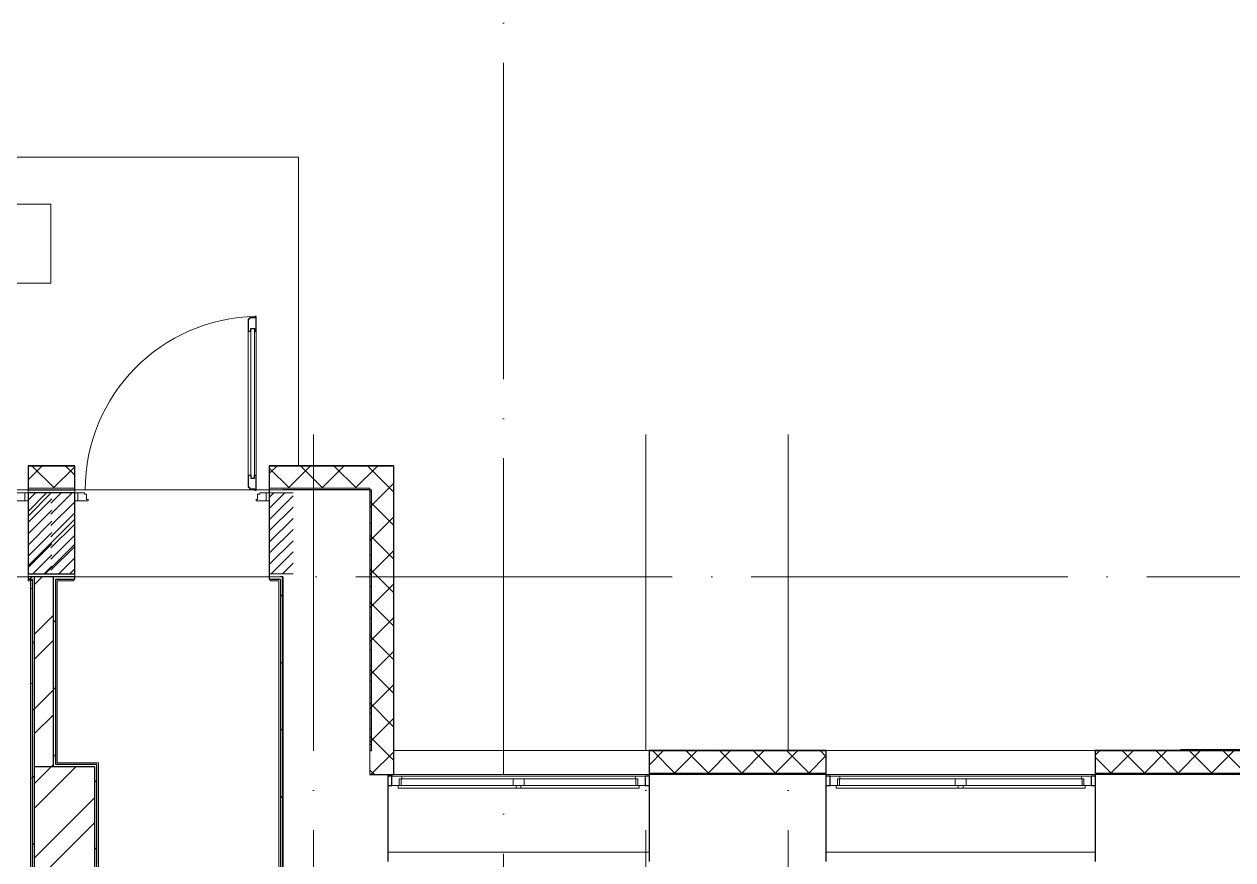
# Model space of a CAD drawing. Header units: millimetres. Extents: x -259809 to 472825, y -397243 to 31861.
# Drawn here: x -19685 to -12046, y -358021 to -352739 of the extents above; entities that cross this region are included whole.
import ezdxf

# ---------------------------------------------------------------- set-up
doc = ezdxf.new("R2010")
doc.units = ezdxf.units.MM
doc.linetypes.add('ADSK_Линия сетки', pattern=[25, 20, -2.5, 0, -2.5])
doc.linetypes.add('ADSK_Штриховая_ш2 п1_5', pattern=[4.5, 3, -1.5])
for name, color, linetype, lineweight in [('_ Окна', 252, 'Continuous', 30), ('Аннотация', 252, 'Continuous', 18), ('Двери', 252, 'Continuous', 9), ('Линии', 7, 'Continuous', 9), ('Ограждение', 252, 'Continuous', 9), ('Окна', 252, 'Continuous', 9), ('Оси', 252, 'Continuous', 9), ('Перекрытие', 252, 'Continuous', 18), ('Стены внутренние', 252, 'Continuous', 18), ('Стены наружные', 252, 'Continuous', 18), ('Стены штриховка', 7, 'Continuous', 9)]:
    doc.layers.add(name, color=color, linetype=linetype, lineweight=lineweight)
doc.layers.add('Двери открывание', color=7, linetype='Continuous', lineweight=9, true_color=0xc0c0c0)

# ---------------------------------------------------------------- blocks, each defined once
blk = doc.blocks.new('1 этаж')
at = {"layer": 'Двери', "lineweight": 18, "true_color": 0x636466}
h = blk.add_hatch(dxfattribs=at)
h.set_pattern_fill('FP_2', color=251, style=0, pattern_type=2)
h.set_pattern_definition([(45, (-20735.8, -3270.313), (-35.3553, 35.3553), [])])
h.paths.add_polyline_path([(-19510.8, -3525.3), (-19510.8, -3015.3), (-19660.8, -3015.3), (-19660.8, -3525.3)])
h.paths.add_polyline_path([(-21560.8, -3525.3), (-21561.7, -3015.3), (-21710.8, -3015.3), (-21710.8, -3525.3), (-21561.7, -3525.3)])
h = blk.add_hatch(dxfattribs=at)
h.set_pattern_fill('FP_2', color=251, style=0, pattern_type=2)
h.set_pattern_definition([(45, (-18875.8, -3270.313), (-35.3553, 35.3553), [])])
h.paths.add_polyline_path([(-17985.8, -3525.3), (-17985.8, -3015.3), (-18135.8, -3015.3), (-18135.8, -3525.3)])
h.paths.add_polyline_path([(-19409.1, -3525.3), (-19365.8, -3525.3), (-19365.8, -3015.3), (-19515.8, -3015.3), (-19515.8, -3525.3)])
at = {"layer": 'Ограждение', "true_color": 0x636466}
h = blk.add_hatch(dxfattribs=at)
h.set_pattern_fill('FP_25', color=251, style=0, pattern_type=2)
h.set_pattern_definition([(0, (-32119.8, 94.4), (0, 600), []), (90, (-32119.8, 94.4), (-600, 4e-14), [])])
h.paths.add_polyline_path([(-19645.8, -6723.7), (-19635.8, -6719.1), (-19635.8, -3560.3), (-19645.8, -3570.3), (-19645.8, -6690.3)])
at = {"layer": '_ Окна', "color": 251, "true_color": 0x636466}
for p, q in [((-17360.4, -4805.3), (-17385.4, -4805.3)), ((-17360.4, -4863.3), (-17360.4, -4805.3)), ((-15735.4, -4805.3), (-15760.4, -4805.3)), ((-15760.4, -4805.3), (-15760.4, -4863.3)), ((-14590.8, -4805.3), (-14615.8, -4805.3)), ((-14590.8, -4863.3), (-14590.8, -4805.3)), ((-12915.8, -4805.3), (-12940.8, -4805.3)), ((-12940.8, -4805.3), (-12940.8, -4863.3)), ((-17385.4, -4863.3), (-17360.4, -4863.3)), ((-15760.4, -4863.3), (-15735.4, -4863.3)), ((-14615.8, -4863.3), (-14590.8, -4863.3)), ((-12940.8, -4863.3), (-12915.8, -4863.3))]:
    blk.add_line(p, q, dxfattribs=at)
at = {"layer": '_ Окна', "color": 251, "lineweight": 18, "true_color": 0x636466}
for p, q in [((-17300.9, -4805.3), (-17360.4, -4805.3)), ((-17360.4, -4805.3), (-17360.4, -4863.3)), ((-17296.4, -4822.3), (-17300.9, -4805.3)), ((-15819.8, -4805.3), (-15824.4, -4822.3)), ((-15760.4, -4805.3), (-15819.8, -4805.3)), ((-15760.4, -4863.3), (-15760.4, -4805.3)), ((-14531.4, -4805.3), (-14590.8, -4805.3)), ((-14590.8, -4805.3), (-14590.8, -4863.3)), ((-14526.8, -4822.3), (-14531.4, -4805.3)), ((-13000.2, -4805.3), (-13004.8, -4822.3)), ((-12940.8, -4805.3), (-13000.2, -4805.3)), ((-12940.8, -4863.3), (-12940.8, -4805.3)), ((-17360.4, -4863.3), (-17322.4, -4863.3)), ((-17314.4, -4863.3), (-17314.4, -4822.3)), ((-17314.4, -4822.3), (-17302.4, -4822.3)), ((-15818.4, -4822.3), (-15806.4, -4822.3)), ((-15806.4, -4822.3), (-15806.4, -4863.3)), ((-15798.4, -4863.3), (-15760.4, -4863.3)), ((-14590.8, -4863.3), (-14552.8, -4863.3)), ((-14544.8, -4863.3), (-14544.8, -4822.3)), ((-14544.8, -4822.3), (-14532.8, -4822.3)), ((-12998.8, -4822.3), (-12986.8, -4822.3)), ((-12986.8, -4822.3), (-12986.8, -4863.3)), ((-12978.8, -4863.3), (-12940.8, -4863.3))]:
    blk.add_line(p, q, dxfattribs=at)
at = {"layer": 'Аннотация', "color": 251, "lineweight": 20, "true_color": 0x636466}
for p, q in [((-20816.6, -1189.5), (-19516.6, -1189.5)), ((-19516.6, -1189.5), (-19516.6, -1689.5)), ((-19516.6, -1689.5), (-20816.6, -1689.5))]:
    blk.add_line(p, q, dxfattribs=at)
at = {"layer": 'Двери', "color": 251, "lineweight": 30, "true_color": 0x636466}
for p, q in [((-18227.8, -1908.3), (-18261.8, -1908.3)), ((-18261.8, -1908.3), (-18261.8, -1917.3)), ((-18219.8, -1899.3), (-18227.8, -1899.3)), ((-18227.8, -1899.3), (-18227.8, -1908.3)), ((-18219.8, -1993.3), (-18219.8, -1899.3)), ((-18261.8, -1917.3), (-18269.8, -1917.3)), ((-18269.8, -1917.3), (-18269.8, -1993.3)), ((-18252.8, -1993.3), (-18252.8, -1975.3)), ((-18252.8, -1975.3), (-18228.8, -1975.3)), ((-18228.8, -1975.3), (-18228.8, -1993.3)), ((-18269.8, -1993.3), (-18252.8, -1993.3)), ((-18228.8, -1993.3), (-18219.8, -1993.3)), ((-18269.8, -2903.3), (-18269.8, -2979.3)), ((-18269.8, -2903.3), (-18252.8, -2903.3)), ((-18269.8, -2979.3), (-18261.8, -2979.3)), ((-18261.8, -2979.3), (-18261.8, -2988.3)), ((-18252.8, -2903.3), (-18252.8, -2921.3)), ((-18252.8, -2921.3), (-18228.8, -2921.3)), ((-18228.8, -2903.3), (-18219.8, -2903.3)), ((-18228.8, -2921.3), (-18228.8, -2903.3)), ((-18219.8, -2997.3), (-18219.8, -2903.3)), ((-18261.8, -2988.3), (-18227.8, -2988.3)), ((-18227.8, -2988.3), (-18227.8, -2997.3)), ((-18227.8, -2997.3), (-18219.8, -2997.3))]:
    blk.add_line(p, q, dxfattribs=at)
at = {"layer": 'Двери', "color": 251, "true_color": 0x636466}
for p, q in [((-18252.8, -2921.3), (-18252.8, -1975.3)), ((-18252.8, -1975.3), (-18228.8, -1975.3)), ((-18228.8, -1975.3), (-18228.8, -2921.3)), ((-18269.8, -1993.3), (-18269.8, -2903.3)), ((-18219.8, -2903.3), (-18219.8, -1993.3)), ((-18228.8, -2921.3), (-18252.8, -2921.3)), ((-19680.8, -3015.3), (-19729.8, -3015.3)), ((-19660.8, -3015.3), (-19680.8, -3015.3)), ((-19680.8, -3015.3), (-19680.8, -3065.3)), ((-19680.8, -3065.3), (-19680.8, -3015.3)), ((-19660.8, -3065.3), (-19660.8, -3015.3)), ((-19365.8, -3015.3), (-19365.8, -3065.3)), ((-19345.8, -3015.3), (-19365.8, -3015.3)), ((-19345.8, -3065.3), (-19345.8, -3015.3)), ((-19304.8, -3015.3), (-19345.8, -3015.3)), ((-19345.8, -3015.3), (-19345.8, -3065.3)), ((-19304.8, -3023.3), (-19304.8, -3015.3)), ((-19290.8, -3023.3), (-19304.8, -3023.3)), ((-19290.8, -3057.3), (-19290.8, -3023.3)), ((-18196.8, -3023.3), (-18210.8, -3023.3)), ((-18210.8, -3023.3), (-18210.8, -3057.3)), ((-18196.8, -3015.3), (-18196.8, -3023.3)), ((-18155.8, -3015.3), (-18196.8, -3015.3)), ((-18135.8, -3015.3), (-18155.8, -3015.3)), ((-18155.8, -3015.3), (-18155.8, -3065.3)), ((-18155.8, -3065.3), (-18155.8, -3015.3)), ((-18135.8, -3065.3), (-18135.8, -3015.3)), ((-19752.8, -3065.3), (-19680.8, -3065.3)), ((-19680.8, -3065.3), (-19660.8, -3065.3)), ((-19365.8, -3065.3), (-19345.8, -3065.3)), ((-19345.8, -3065.3), (-19281.8, -3065.3)), ((-19281.8, -3057.3), (-19290.8, -3057.3)), ((-19281.8, -3065.3), (-19281.8, -3057.3)), ((-18210.8, -3057.3), (-18219.8, -3057.3)), ((-18219.8, -3057.3), (-18219.8, -3065.3)), ((-18219.8, -3065.3), (-18155.8, -3065.3)), ((-18155.8, -3065.3), (-18135.8, -3065.3))]:
    blk.add_line(p, q, dxfattribs=at)
at = {"layer": 'Двери', "color": 251, "linetype": 'ADSK_Штриховая_ш2 п1_5', "true_color": 0x636466}
for p, q in [((-19510.8, -3015.3), (-19660.8, -3015.3)), ((-19660.8, -3015.3), (-19660.8, -3525.3)), ((-19365.8, -3015.3), (-19515.8, -3015.3)), ((-19365.8, -3525.3), (-19365.8, -3015.3)), ((-17985.8, -3015.3), (-18135.8, -3015.3)), ((-18135.8, -3015.3), (-18135.8, -3525.3)), ((-19660.8, -3525.3), (-19510.8, -3525.3)), ((-19515.8, -3525.3), (-19365.8, -3525.3)), ((-18135.8, -3525.3), (-17985.8, -3525.3))]:
    blk.add_line(p, q, dxfattribs=at)
at = {"layer": 'Двери открывание', "color": 251, "true_color": 0x636466}
blk.add_arc((-18201.8, -2997.3), 1098, 90.93932, 180, dxfattribs=at)
at = {"layer": 'Линии', "color": 251, "ltscale": 100, "true_color": 0x636466}
for p, q in [((-18269.4, -3545.3), (-18050.8, -3545.3)), ((-18050.8, -3545.3), (-18050.8, -4145.3))]:
    blk.add_line(p, q, dxfattribs=at)
at = {"layer": 'Ограждение', "color": 251, "true_color": 0x636466}
for p, q in [((-19660.8, -3570.3), (-19660.8, -3560.3)), ((-19660.8, -3570.3), (-19645.8, -3570.3)), ((-19635.8, -3560.3), (-19645.8, -3570.3)), ((-19645.8, -3570.3), (-19635.8, -3560.3)), ((-19645.8, -3570.3), (-19645.8, -6723.7)), ((-19475.8, -3570.3), (-19475.8, -4720.3)), ((-19370.8, -3570.3), (-19475.8, -3570.3)), ((-19370.8, -3560.3), (-19370.8, -3570.3)), ((-18130.8, -3570.3), (-18130.8, -3560.3)), ((-18075.8, -3570.3), (-18130.8, -3570.3)), ((-18075.8, -5590.3), (-18075.8, -3570.3)), ((-19475.8, -4720.3), (-19215.8, -4720.3)), ((-19215.8, -4720.3), (-19215.8, -5590.3))]:
    blk.add_line(p, q, dxfattribs=at)
at = {"layer": 'Окна', "color": 251, "true_color": 0x636466}
for p, q in [((-15819.8, -4805.3), (-17300.9, -4805.3)), ((-13000.2, -4805.3), (-14531.4, -4805.3)), ((-17322.4, -4863.3), (-16575.4, -4863.3)), ((-17322.4, -4880.3), (-17322.4, -4863.3)), ((-16575.4, -4880.3), (-17322.4, -4880.3)), ((-17302.4, -4822.3), (-16595.4, -4822.3)), ((-17302.4, -4863.3), (-17302.4, -4822.3)), ((-16595.4, -4822.3), (-16525.4, -4822.3)), ((-16595.4, -4822.3), (-16595.4, -4863.3)), ((-16575.4, -4863.3), (-16545.4, -4863.3)), ((-16575.4, -4863.3), (-16575.4, -4880.3)), ((-16545.4, -4880.3), (-16575.4, -4880.3)), ((-16545.4, -4863.3), (-15798.4, -4863.3)), ((-16545.4, -4880.3), (-16545.4, -4863.3)), ((-15798.4, -4880.3), (-16545.4, -4880.3)), ((-16525.4, -4822.3), (-15818.4, -4822.3)), ((-16525.4, -4863.3), (-16525.4, -4822.3)), ((-15818.4, -4822.3), (-15818.4, -4863.3)), ((-15798.4, -4863.3), (-15798.4, -4880.3)), ((-14552.8, -4863.3), (-13780.8, -4863.3)), ((-14552.8, -4880.3), (-14552.8, -4863.3)), ((-13780.8, -4880.3), (-14552.8, -4880.3)), ((-14532.8, -4822.3), (-13800.8, -4822.3)), ((-14532.8, -4863.3), (-14532.8, -4822.3)), ((-13800.8, -4822.3), (-13730.8, -4822.3)), ((-13800.8, -4822.3), (-13800.8, -4863.3)), ((-13780.8, -4863.3), (-13750.8, -4863.3)), ((-13780.8, -4863.3), (-13780.8, -4880.3)), ((-13750.8, -4880.3), (-13780.8, -4880.3)), ((-13750.8, -4863.3), (-12978.8, -4863.3)), ((-13750.8, -4880.3), (-13750.8, -4863.3)), ((-12978.8, -4880.3), (-13750.8, -4880.3)), ((-13730.8, -4822.3), (-12998.8, -4822.3)), ((-13730.8, -4863.3), (-13730.8, -4822.3)), ((-12998.8, -4822.3), (-12998.8, -4863.3)), ((-12978.8, -4863.3), (-12978.8, -4880.3))]:
    blk.add_line(p, q, dxfattribs=at)
at = {"layer": 'Оси', "color": 251, "linetype": 'ADSK_Линия сетки', "ltscale": 100, "true_color": 0x636466}
for p, q in [((-16655.8, 32205.3), (-16655.8, -33771.4)), ((-17855.8, -2645.3), (-17855.8, -33771.4)), ((-15755.8, -2645.3), (-15755.8, -32501.4)), ((-14855.8, -2645.3), (-14855.8, -32501.4)), ((4411.5, -3545.3), (-72528.1, -3545.3))]:
    blk.add_line(p, q, dxfattribs=at)
at = {"layer": 'Перекрытие', "color": 251, "ltscale": 100, "true_color": 0x636466}
for p, q in [((-17951, -893.3), (-21705.8, -893.3)), ((-17951, -2843.3), (-17951, -893.3)), ((-19752.8, -2995.3), (-19660.8, -2995.3)), ((-19365.8, -2995.3), (-18227.8, -2995.3)), ((-18219.8, -2995.3), (-18135.8, -2995.3)), ((-19660.8, -3545.3), (-21560.8, -3545.3)), ((-18135.8, -3545.3), (-19365.8, -3545.3))]:
    blk.add_line(p, q, dxfattribs=at)
at = {"layer": 'Стены внутренние', "color": 251, "lineweight": 30, "true_color": 0x636466}
for p, q in [((-19365.8, -2843.3), (-19660.8, -2843.3)), ((-19660.8, -2843.3), (-19660.8, -2985.3)), ((-19365.8, -2985.3), (-19365.8, -2843.3)), ((-17348.8, -2843.3), (-18135.8, -2843.3)), ((-18135.8, -2843.3), (-18135.8, -2985.3)), ((-17348.8, -4795.3), (-17348.8, -2843.3)), ((-18135.8, -2995.3), (-18135.8, -3545.3)), ((-17500.8, -2995.3), (-18050.8, -2995.3)), ((-18050.8, -3545.3), (-18050.8, -5980)), ((-18050.8, -3545.3), (-18050.8, -3545.3)), ((-14615.8, -4643.3), (-15735.4, -4643.3)), ((-15735.4, -4643.3), (-15735.4, -4785.3)), ((-14615.8, -4785.3), (-14615.8, -4643.3)), ((-11835.8, -4643.3), (-12915.8, -4643.3)), ((-12915.8, -4643.3), (-12915.8, -4785.3)), ((-17500.8, -4795.3), (-17348.8, -4795.3)), ((-17385.4, -5345.3), (-17385.4, -4795.3)), ((-14615.8, -4795.3), (-15735.4, -4795.3)), ((-15735.4, -4795.3), (-15735.4, -5345.3)), ((-14615.8, -5345.3), (-14615.8, -4795.3)), ((-11835.8, -4795.3), (-12915.8, -4795.3)), ((-12915.8, -4795.3), (-12915.8, -5345.3))]:
    blk.add_line(p, q, dxfattribs=at)
at = {"layer": 'Стены внутренние', "color": 251, "linetype": 'Continuous', "lineweight": 9, "true_color": 0x636466}
for p, q in [((-19658.8, -2930.2), (-19573.9, -2845.3)), ((-19494.2, -2985.3), (-19634.2, -2845.3)), ((-19501.8, -2985.3), (-19367.8, -2851.3)), ((-19367.8, -2899.5), (-19422, -2845.3)), ((-18133.8, -2890.1), (-18089, -2845.3)), ((-18009.2, -2985.3), (-18133.8, -2860.7)), ((-18016.9, -2985.3), (-17876.9, -2845.3)), ((-17797.1, -2985.3), (-17937.1, -2845.3)), ((-17804.7, -2985.3), (-17664.7, -2845.3)), ((-17585, -2985.3), (-17725, -2845.3)), ((-17686.9, -2843.3), (-17688, -2845.3)), ((-17592.6, -2985.3), (-17452.6, -2845.3)), ((-17362.8, -2995.3), (-17512.8, -2845.3)), ((-17390.5, -2995.3), (-17350.8, -2955.7)), ((-19366.8, -2985.3), (-19367.8, -2983.6)), ((-17500.8, -3105.7), (-17390.5, -2995.3)), ((-17350.8, -3007.3), (-17362.8, -2995.3)), ((-17350.8, -3219.5), (-17500.8, -3069.5)), ((-17500.8, -3317.8), (-17350.8, -3167.8)), ((-17350.8, -3431.6), (-17500.8, -3281.6)), ((-17500.8, -3529.9), (-17350.8, -3379.9)), ((-17350.8, -3643.7), (-17500.8, -3493.7)), ((-17500.8, -3742), (-17350.8, -3592)), ((-17350.8, -3855.9), (-17500.8, -3705.9)), ((-17500.8, -3954.2), (-17350.8, -3804.2)), ((-17348.8, -3839), (-17350.8, -3835.5)), ((-17350.8, -4068), (-17500.8, -3918)), ((-17500.8, -4166.3), (-17350.8, -4016.3)), ((-17350.8, -4280.1), (-17500.8, -4130.1)), ((-17500.8, -4378.4), (-17350.8, -4228.4)), ((-17350.8, -4492.3), (-17500.8, -4342.3)), ((-17500.8, -4590.6), (-17350.8, -4440.6)), ((-17350.8, -4704.4), (-17500.8, -4554.4)), ((-17493.4, -4795.3), (-17350.8, -4652.7)), ((-17350.8, -4652.7), (-17348.8, -4650.7)), ((-15733.4, -4732.4), (-15646.4, -4645.3)), ((-15572.8, -4785.3), (-15712.8, -4645.3)), ((-15574.2, -4785.3), (-15434.2, -4645.3)), ((-15360.7, -4785.3), (-15500.7, -4645.3)), ((-15362.1, -4785.3), (-15222.1, -4645.3)), ((-15148.6, -4785.3), (-15288.6, -4645.3)), ((-15150, -4785.3), (-15010, -4645.3)), ((-14936.4, -4785.3), (-15076.4, -4645.3)), ((-14937.8, -4785.3), (-14797.8, -4645.3)), ((-14724.3, -4785.3), (-14864.3, -4645.3)), ((-14737.3, -4643.3), (-14738.5, -4645.3)), ((-14617.8, -4679.7), (-14652.2, -4645.3)), ((-12913.8, -4670.5), (-12888.6, -4645.3)), ((-12894.5, -4645.3), (-12895.6, -4643.3)), ((-12816.5, -4785.3), (-12676.5, -4645.3)), ((-12603, -4785.3), (-12743, -4645.3)), ((-12604.4, -4785.3), (-12464.4, -4645.3)), ((-12390.9, -4785.3), (-12530.9, -4645.3)), ((-12425.5, -4644.8), (-12426.4, -4643.3)), ((-12392.2, -4785.3), (-12252.2, -4645.3)), ((-12178.7, -4785.3), (-12318.7, -4645.3)), ((-12180.1, -4785.3), (-12040.1, -4645.3)), ((-11966.6, -4785.3), (-12106.6, -4645.3)), ((-17348.8, -4706.4), (-17350.8, -4704.4)), ((-14725.7, -4785.3), (-14617.8, -4677.4)), ((-14615.8, -4711.9), (-14617.8, -4708.4)), ((-12915.8, -4680.8), (-12913.8, -4680.8)), ((-12815.1, -4785.3), (-12913.8, -4686.6)), ((-17472, -4795.3), (-17500.8, -4766.5)), ((-14617.8, -4782.4), (-14615.8, -4782.4))]:
    blk.add_line(p, q, dxfattribs=at)
at = {"layer": 'Стены внутренние', "color": 251, "true_color": 0x636466}
for p, q in [((-19660.8, -2995.3), (-19660.8, -3015.3)), ((-19365.8, -3015.3), (-19365.8, -2995.3)), ((-18050.8, -2995.3), (-18135.8, -2995.3)), ((-17500.8, -4795.3), (-17500.8, -2995.3)), ((-17490.8, -2995.3), (-17500.8, -2995.3)), ((-19660.8, -3525.3), (-19660.8, -3545.3)), ((-19365.8, -3545.3), (-19365.8, -3525.3)), ((-18135.8, -3545.3), (-18065.8, -3545.3)), ((-17348.8, -4643.3), (-15735.4, -4643.3)), ((-14615.8, -4643.3), (-12915.8, -4643.3)), ((-17348.8, -4795.3), (-15735.4, -4795.3)), ((-14615.8, -4795.3), (-12915.8, -4795.3)), ((-17385.4, -5285.3), (-15735.4, -5285.3)), ((-14615.8, -5285.3), (-12915.8, -5285.3))]:
    blk.add_line(p, q, dxfattribs=at)
at = {"layer": 'Стены наружные', "color": 251, "lineweight": 30, "true_color": 0x636466}
for p, q in [((-19660.8, -2985.3), (-19660.8, -2995.3)), ((-19660.8, -2995.3), (-19365.8, -2995.3)), ((-19365.8, -3015.3), (-19660.8, -3015.3)), ((-19660.8, -3015.3), (-19660.8, -3525.3)), ((-19365.8, -2995.3), (-19365.8, -2985.3)), ((-19365.8, -3525.3), (-19365.8, -3015.3)), ((-18135.8, -2985.3), (-18135.8, -2995.3)), ((-17490.8, -4643.3), (-17490.8, -2995.3)), ((-19660.8, -3525.3), (-19365.8, -3525.3)), ((-19660.8, -3545.3), (-19660.8, -3560.3)), ((-19365.8, -3545.3), (-19660.8, -3545.3)), ((-19660.8, -3560.3), (-19635.8, -3560.3)), ((-19635.8, -3560.3), (-19635.8, -5789.6)), ((-19620.8, -5789.6), (-19620.8, -3545.3)), ((-19500.8, -4745.3), (-19500.8, -3545.3)), ((-19485.8, -3560.3), (-19365.8, -3560.3)), ((-19485.8, -4730.3), (-19485.8, -3560.3)), ((-19365.8, -3560.3), (-19365.8, -3545.3)), ((-18135.8, -3545.3), (-18135.8, -3560.3)), ((-18135.8, -3560.3), (-18065.8, -3560.3)), ((-18050.8, -3545.3), (-18065.8, -3545.3)), ((-18065.8, -3560.3), (-18065.8, -5987)), ((-18050.8, -5980), (-18050.8, -3545.3)), ((-17500.8, -4643.3), (-17490.8, -4643.3)), ((-11835.8, -4638.3), (-12375.8, -4638.3)), ((-12375.8, -4638.3), (-12375.8, -4643.3)), ((-19225.8, -4730.3), (-19485.8, -4730.3)), ((-19225.8, -5594.9), (-19225.8, -4730.3)), ((-19240.8, -4745.3), (-19620.8, -4745.3)), ((-19240.8, -4745.3), (-19240.8, -5654.3)), ((-15735.4, -4785.3), (-15735.4, -4795.3)), ((-14615.8, -4795.3), (-14615.8, -4785.3)), ((-12915.8, -4785.3), (-12915.8, -4795.3))]:
    blk.add_line(p, q, dxfattribs=at)
at = {"layer": 'Стены наружные', "color": 251, "linetype": 'Continuous', "lineweight": 9, "true_color": 0x636466}
for p, q in [((-19660.8, -3162), (-19514.1, -3015.3)), ((-17490.8, -3005.6), (-17500.8, -3005.6)), ((-17490.8, -3105.6), (-17500.8, -3105.6)), ((-19660.8, -3476.3), (-19365.8, -3181.3)), ((-17490.8, -3205.6), (-17500.8, -3205.6)), ((-19552.6, -3525.3), (-19365.8, -3338.5)), ((-17490.8, -3305.6), (-17500.8, -3305.6)), ((-17490.8, -3405.6), (-17500.8, -3405.6)), ((-17490.8, -3505.6), (-17500.8, -3505.6)), ((-19652.5, -3560.3), (-19637.5, -3545.3)), ((-19620.8, -3593.5), (-19572.6, -3545.3)), ((-18065.8, -3670.7), (-18050.8, -3655.7)), ((-17490.8, -3605.6), (-17500.8, -3605.6)), ((-17490.8, -3705.6), (-17500.8, -3705.6)), ((-19620.8, -3907.8), (-19500.8, -3787.8)), ((-19500.8, -3832.9), (-19485.8, -3817.9)), ((-17490.8, -3805.6), (-17500.8, -3805.6)), ((-19635.8, -3967.9), (-19620.8, -3952.9)), ((-19620.8, -4064.9), (-19500.8, -3944.9)), ((-17490.8, -3905.6), (-17500.8, -3905.6)), ((-17490.8, -4005.6), (-17500.8, -4005.6)), ((-18065.8, -4094.9), (-18050.8, -4079.9)), ((-17490.8, -4105.6), (-17500.8, -4105.6)), ((-19620.8, -4379.2), (-19500.8, -4259.2)), ((-19500.8, -4257.1), (-19485.8, -4242.1)), ((-17490.8, -4205.6), (-17500.8, -4205.6)), ((-17490.8, -4305.6), (-17500.8, -4305.6)), ((-19635.8, -4392.1), (-19620.8, -4377.1)), ((-19620.8, -4536.4), (-19500.8, -4416.4)), ((-17490.8, -4405.6), (-17500.8, -4405.6)), ((-18065.8, -4519.2), (-18050.8, -4504.2)), ((-17490.8, -4505.6), (-17500.8, -4505.6)), ((-17490.8, -4605.6), (-17500.8, -4605.6)), ((-19515.4, -4745.3), (-19500.8, -4730.7)), ((-19500.8, -4681.4), (-19485.8, -4666.4)), ((-19635.8, -4816.4), (-19620.8, -4801.4)), ((-19620.8, -4850.7), (-19515.4, -4745.3)), ((-19620.8, -5007.9), (-19358.3, -4745.3)), ((-19240.8, -4845.7), (-19225.8, -4830.7)), ((-19620.8, -5322.2), (-19240.8, -4942.2)), ((-18065.8, -4943.4), (-18050.8, -4928.4)), ((-19620.8, -5479.3), (-19240.8, -5099.3)), ((-19635.8, -5240.7), (-19620.8, -5225.7)), ((-19240.8, -5269.9), (-19225.8, -5254.9))]:
    blk.add_line(p, q, dxfattribs=at)
at = {"layer": 'Стены штриховка', "color": 251, "true_color": 0x636466}
for p, q in [((-19367.8, -2845.3), (-19658.8, -2845.3)), ((-19658.8, -2845.3), (-19658.8, -2985.3)), ((-19367.8, -2985.3), (-19367.8, -2845.3)), ((-18133.8, -2845.3), (-18133.8, -2985.3)), ((-17348.8, -2845.3), (-18133.8, -2845.3)), ((-17350.8, -4645.3), (-17350.8, -2843.3)), ((-19660.8, -2985.3), (-19365.8, -2985.3)), ((-18135.8, -2985.3), (-17500.8, -2985.3)), ((-17500.8, -2985.3), (-17500.8, -2995.3)), ((-17348.8, -4645.3), (-17350.8, -4645.3)), ((-14617.8, -4645.3), (-15733.4, -4645.3)), ((-15733.4, -4785.3), (-15733.4, -4645.3)), ((-14617.8, -4645.3), (-14617.8, -4785.3)), ((-11837.8, -4645.3), (-12913.8, -4645.3)), ((-12913.8, -4785.3), (-12913.8, -4645.3)), ((-15735.4, -4785.3), (-14615.8, -4785.3)), ((-12915.8, -4785.3), (-11835.8, -4785.3))]:
    blk.add_line(p, q, dxfattribs=at)

msp = doc.modelspace()

# ---------------------------------------------------------------- block references
msp.add_blockref('1 этаж', (0, -352686.9))

doc.saveas('drawing.dxf')
